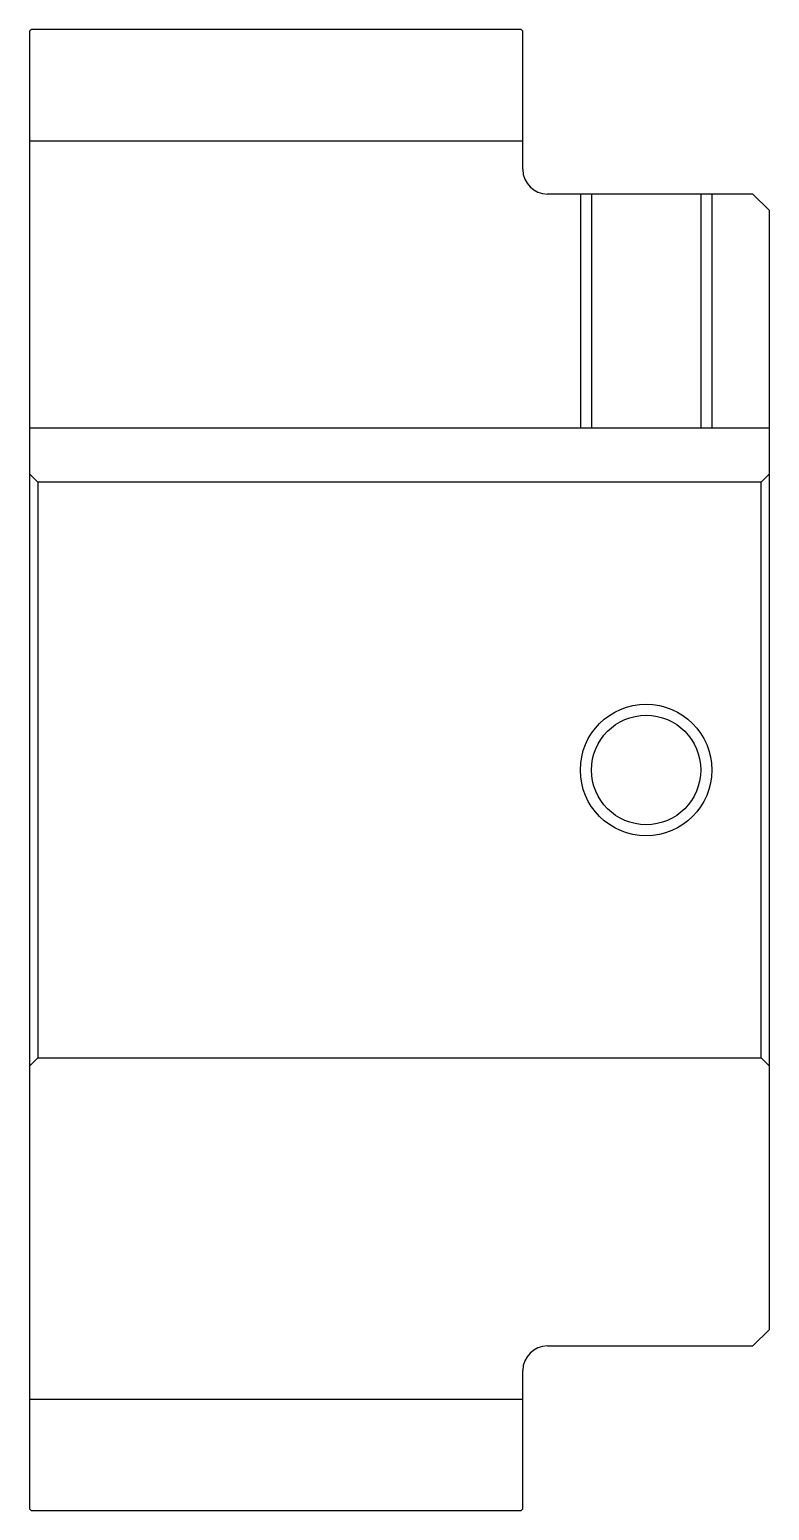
# Model space of a CAD drawing. Header units: metres. Extents: x 202 to 512, y 159 to 249.
# Drawn here: x 202.5 to 247.5, y 158.8 to 248.8 of the extents above.
import ezdxf

# ---------------------------------------------------------------- set-up
doc = ezdxf.new("R2010")
doc.units = ezdxf.units.M

msp = doc.modelspace()

# ---------------------------------------------------------------- linework, layer by layer
at = {"color": 4}
for p, q in [((202.5, 242), (232.5, 242)), ((202.5, 224.550003), (247.5, 224.550003)), ((247, 221.25), (247.5, 221.75)), ((203, 221.25), (203, 186.25)), ((247, 186.25), (247.5, 185.75)), ((202.5, 165.5), (232.5, 165.5))]:
    msp.add_line(p, q, dxfattribs=at)
for points in [[(232.5, 240.25), (232.5, 248.649994), (232.399994, 248.75), (202.600006, 248.75), (202.5, 248.649994), (202.5, 185.75)], [(234, 168.75), (246.5, 168.75), (247.5, 169.75), (247.5, 237.75), (246.5, 238.75), (234, 238.75)], [(236, 238.75), (236, 224.550003)], [(236.675003, 238.75), (236.675003, 224.550003)], [(243.324997, 238.75), (243.324997, 224.550003)], [(244, 238.75), (244, 224.550003)], [(202.5, 185.75), (203, 186.25), (247, 186.25), (247, 221.25), (203, 221.25), (202.5, 221.75)], [(202.5, 185.75), (202.5, 158.850006), (202.600006, 158.75), (232.399994, 158.75), (232.5, 158.850006), (232.5, 167.25)]]:
    msp.add_lwpolyline(points, dxfattribs=at)
at = {"color": 7}
msp.add_circle((240, 203.75), 4, dxfattribs=at)
at = {"color": 4}
msp.add_circle((240, 203.75), 3.325, dxfattribs=at)
for centre, start, end in [((234, 240.25), 180, 270), ((234, 167.25), 90, 180)]:
    msp.add_arc(centre, 1.5, start, end, dxfattribs=at)

doc.saveas('drawing.dxf')
